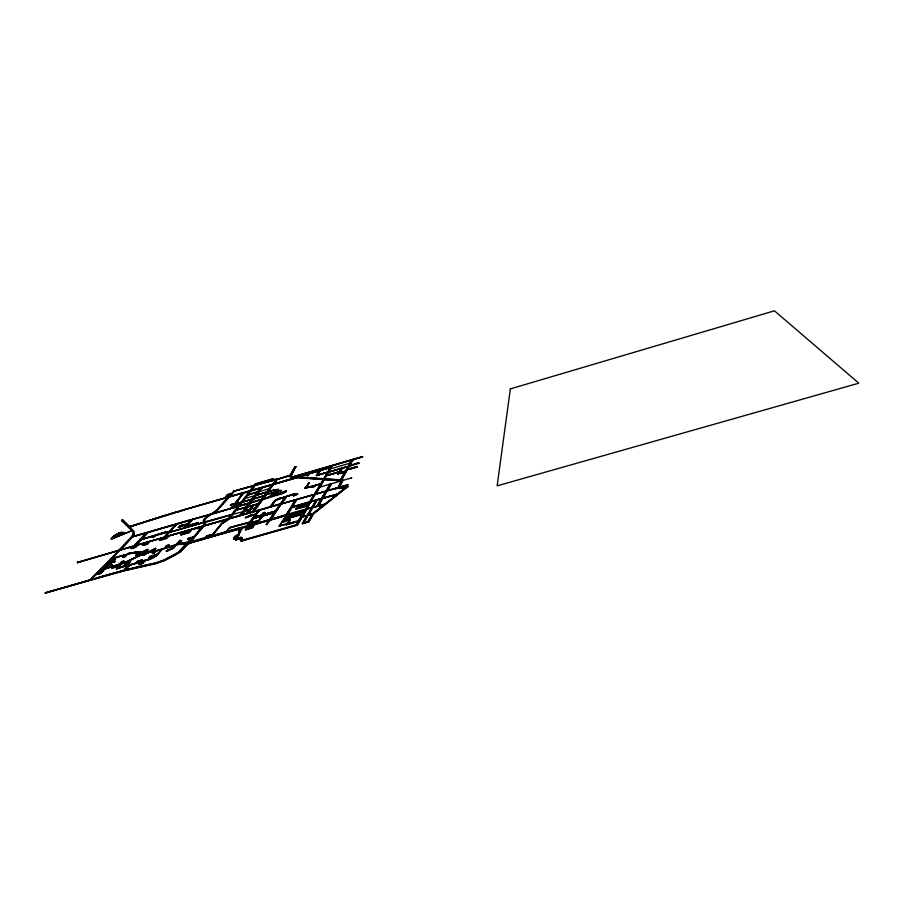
<?xml version="1.0" encoding="UTF-8"?>
<svg xmlns="http://www.w3.org/2000/svg" width="904" height="904" viewBox="0 0 904 904"><rect width="100%" height="100%" fill="white"/><g stroke="black" fill="none" stroke-linecap="round" stroke-linejoin="round"><path stroke-width="1.36" d="M111.791 538.773L112.186 537.688L111.791 538.773L132.108 530.648L111.203 539.033L125.961 532.953L121.464 532.264L116.39 534.49L111.531 538.253L114.175 535.699L119.147 532.942L112.288 537.948M242.283 540.208L243.402 540.253L242.283 540.208L242.238 538.083L241.029 537.654L242.238 538.083M266.262 497.991L270.612 496.511L270.454 495.494L273.042 493.787L270.499 496.239L266.262 497.991L239.063 505.822L250.77 502.488M205.558 521.97L205.151 524.704L205.558 521.97L231.356 514.76L205.784 521.698L204.677 521.28L205.784 521.698M190.846 530.727C182.947 533.292 195.083 527.608 189.207 532.637L181.06 534.987L182.631 532.795L186.687 531.62L187.716 530.422L165.488 536.75L314.366 494.533L331.553 465.763L323.587 479.109M272.488 494.974L275.358 495.008L286.421 490.782L278.262 494.364L272.499 495.663L273.234 494.296L281.336 490.409L272.59 495.245M190.642 540.592C184.755 545.598 192.337 538.162 190.156 541.88C183.06 543.587 185.749 544.14 183.93 543.451M190.654 541.281L188.201 542.253L190.224 540.705M183.896 544.536C185.456 544.197 177.387 542.875 175.512 545.101C174.969 548.581 164.765 549.779 167.082 551.338L174.178 547.564L176.088 544.942M290.941 476.193L295.857 466.577L291.133 475.538L291.721 476.611L343.362 480.306L341.463 479.911L353.035 459.481L349.599 465.989M289.856 476.306L294.828 467.153L295.947 466.826M121.633 520.399L132.594 531.19L121.735 520.647L122.413 519.653L129.588 526.659L176.45 511.867L296.094 477.391L341.52 480.838L292.806 477.391L290.06 476.702L289.913 475.583L276.793 479.628L253.719 511.607L267.46 493.414L266.477 494.002M289.167 510.647L295.45 499.912L286.161 514.783L270.759 519.212L281.268 503.901L270.872 519.506L286.263 515.077L289.054 510.364M240.52 540.4L241.018 538.434L235.808 539.857L241.018 538.434M132.492 535.394C135.419 530.083 129.295 540.535 132.594 535.665M240.554 531.19C233.277 543.666 245.47 523.077 241.956 528.67M204.214 524.975L203.389 525.958L204.643 523.958L204.214 522.275L169.353 532.286L204.214 522.275M234.057 538.66C242.408 539.53 227.819 540.434 236.588 535.258L237.503 535.326L239.628 531.213L238.735 531.462L239.628 531.213M239.729 531.507L238.825 533.089M191.207 540.569L203.875 525.834L191.049 541.462L190.156 541.88L189.863 541.191M134.188 534.185L132.967 536.716L134.188 534.185L133.995 531.292L122.413 519.653M188.19 531.495L189.207 530.309L347.848 484.849L281.811 503.697L286.647 496.658L294.105 493.878L275.517 499.912L269.98 507.031L274.07 501.268L279.833 497.98M351.656 477.9L319.767 487.154M356.967 466.826L347.272 469.651L357.057 467.097M357.272 466.713C337.87 474.159 351.373 463.119 358.809 462.995L328.559 472.125M362.538 456.995L294.116 476.724L340.537 479.854L345.305 471.492L340.537 479.854M347.746 484.555L347.611 485.278M351.566 477.617L351.486 478.227M358.809 462.995L358.741 463.571M285.98 515.868L279.223 526.072L285.777 524.523L287.212 523.461L279.223 526.072M285.302 516.896L279.325 526.377M277.076 479.244L290.116 475.301L294.738 466.905L295.857 466.577M341.463 479.911L347.272 469.651M339.621 472.69L345.622 470.939L348.232 466.34L345.712 471.21C330.841 480.499 349.034 458.656 339.712 472.961M339 472.046L326.016 475.832L339.09 472.317C333.813 480.555 346.345 460.238 339.147 471.775L326.186 475.56L339.147 471.775M313.631 513.427L308.965 521.834L302.399 523.71L308.863 521.529L313.631 513.427L347.893 486.488L313.733 513.732L302.128 516.885L307.179 515.766M322.762 498.081L338.096 493.979L322.864 498.375L326.966 490.94L318.445 505.901L322.604 498.364L337.554 494.047L345.78 487.403L324.864 504.364L312.569 507.573L308.219 515.314M286.116 517.156L291.913 507.539L321.417 498.703L317.157 499.935L303.518 523.156L307.733 521.608L312.343 514.286M312.897 507.494L317.134 505.946L321.417 498.703M323.519 504.748L306.546 509.325L310.626 501.584L321.587 498.432L325.813 491.267L317.134 505.946M308.863 521.529L307.835 521.913L312.456 514.093L323.835 505.178M303.405 522.851L307.993 515.201L312.242 513.992M312.795 507.2L317.157 499.935M302.298 523.405L307.077 515.472M302.354 516.986L307.19 515.269L311.778 508.138M311.891 507.46L306.445 509.031L311.891 507.46L316.276 500.194L302.399 523.71M302.252 516.692L306.818 509.234L297.371 525.156L240.972 541.123L297.258 524.851L302.128 516.885M204.338 519.224L203.423 520.715L205.321 517.969L210.677 514.184L204.236 518.952M297.258 524.851L296.06 525.19L302.546 514.161L298.489 520.749L287.156 523.845L298.478 521.258L286.308 524.874L287.099 523.156M310.626 501.584L315.055 494.386L310.727 501.878M324.242 479.154L332.356 465.537L315.428 494.228L324.242 479.877M306.445 509.031L310.919 501.743L316.276 500.194M306.671 506.319L308.388 504.432L306.569 506.025L295.89 509.099L306.569 506.025M321.587 498.432L291.902 506.997L309.552 501.901L313.993 494.691L347.848 484.849M298.297 507.426L308.659 504.443L313.993 494.691M243.289 539.948L295.947 524.885L298.365 520.953M302.783 513.777L284.082 519.472L282.828 521.857L284.613 518.998L302.783 513.777L303.959 512.342M304.083 511.664L305.315 509.664L304.196 511.958L286.003 516.862M308.49 504.726L305.416 509.958L287.427 515.144L287.077 514.489L305.36 509.336L309.959 502.33M286.195 524.569L295.325 522.162M295.45 521.958L297.552 521.359M314.445 486.725L314.716 485.866L312.095 487.109L314.343 486.454M313.993 486.069L320.705 483.821M313.326 486.578L313.462 485.923L312.196 487.38M312.095 487.109L312.569 486.793M287.269 524.15C299.337 511.901 267.957 528.083 290.048 519.789M311.044 486.42L304.897 488.216L321.056 483.685L305.936 488.081L309.168 482.691L304.897 488.216M295.992 509.393L296.907 507.517L308.659 504.443M286.308 524.874L287.212 523.461M287.156 523.845L289.947 519.484M319.361 471.041L316.423 475.617L320.389 469.04L319.496 470.826M317.281 474.894L320.072 470.532L317.372 475.165L327.915 472.08L317.372 475.165M284.715 519.291L287.664 514.319M304.987 488.488L309.258 482.962M305.834 487.798L309.168 482.691M291.902 506.997L296.772 499.539L287.077 514.489M284.613 518.998L285.754 517.246L303.857 512.048M285.879 515.574L270.104 520.275L266.375 524.659L270.002 519.981L284.76 515.89M293.45 495.607L297.665 494.138L293.551 495.889L295.529 494.138M295.484 493.979C294.738 495.946 296.297 492.872 294.105 493.878M308.027 475.312L309.066 473.752L308.117 475.572L307.224 475.549L308.117 475.572M293.551 495.889L294.444 494.759M307.315 475.809L309.53 472.498M111.418 537.993L111.203 539.033M281.709 503.415L286.545 496.375L292.41 494.804M271.347 519.258L284.783 515.393M266.375 524.659L269.177 520.139L266.262 524.365M269.55 520.037L247.21 527.043L247.967 526.083L269.674 519.845L280.138 504.229L269.573 519.551L257.086 523.371L262.872 515.868L256.985 523.088M285.302 496.974L280.398 504.104L285.201 496.703L275.675 500.533L271.11 506.715L275.098 500.669L276.714 499.562L294.896 494.081M286.331 490.499L285.461 491.821L281.901 493.426L271.042 496.296L262.341 499.709L281.991 493.708L285.562 492.092L286.421 490.782M256.205 521.958L259.651 519.743L262.296 516.037L257.753 521.834C254.386 523.574 258.533 519.099 256.318 522.252M264.849 512.252C262.397 516.444 266.974 511.314 263.12 512.749L262.024 514.715L263.233 513.043L264.962 512.534M263.2 515.551L263.923 514.534L263.301 515.834L274.703 512.545L253.346 518.387L262.329 515.8L263.053 514.783L262.329 515.8M264.533 513.675L264.228 514.534L264.635 513.958M256.431 523.235L257.504 521.744L256.533 523.529L247.843 525.405L259.448 510.048L248.385 525.97M263.256 514.5L261.923 514.433M252.781 527.247C251.029 527.484 253.821 526.444 252.284 527.947L245.425 529.913L252.182 527.653L253.877 525.721L247.131 528.365L250.408 527.427L250.724 526.546M252.08 527.122L253.764 525.427M254.329 523.721L250.679 524.444L257.504 521.744M257.606 522.026L255.403 523.088M277.358 491.03L278.534 489.324L277.268 490.759M253.877 525.721L251.323 526.365M272.522 493.595L276.918 491.629M267.075 493.177L268.872 491.527L268.081 492.59C262.578 495.595 282.85 476.476 274.906 479.357L233.594 491.245L228.497 496.94M272.612 493.866L274.206 492.657M131.374 536.897L118.91 550.016M247.131 528.365L247.459 527.484L247.029 528.072M241.142 537.948L241.289 537.292C224.587 540.615 239.063 538.795 241.289 537.292M250.679 524.444L252.295 522.207L256.996 520.862M289.969 476.442L296.196 477.662L272.273 484.849L252.453 511.969L276.296 479.482M245.312 529.62L246.792 526.535L246.769 527.631M273.923 490.669C274.409 490.849 273.132 489.674 278.534 489.324M246.894 526.829L204.191 538.829L246.555 526.331L248.702 523.405M191.049 541.507L246.453 526.038L259.448 510.048M231.537 526.851L228.78 528.49L225.887 532.23L229.785 527.563L249.73 522.083L255.843 514.06L245.391 517.596L255.956 514.342M251.866 515.303C251.707 513.822 253.143 516.229 256.16 514.06L259.55 510.331M235.808 539.857L236.475 538.953M235.921 540.151L236.735 538.603M234.995 538.388L236.486 537.959L238.984 534.569L236.588 538.264L235.108 538.694M234.17 538.953L236.69 535.552L239.097 534.863M238.735 531.462L240.441 529.168L238.837 531.755M241.391 527.879L239.673 529.71L240.34 528.817M241.21 528.569L211.457 536.795M258.476 503.325L258.228 504.07L235.628 510.24L258.578 503.607M245.391 517.596L252.239 514.376M243.741 492.793L237.447 500.974L243.741 492.793L183.67 509.946L272.85 484.476L276.387 479.741L290.116 475.301M222.09 533.089L241.73 527.394M245.492 517.879L252.34 514.658M263.923 495.867L253.448 498.918L265.38 495.516M266.623 492.171L256.25 495.2L274.737 489.957M232.723 514.399L244.498 511.235L262.047 487.516L241.617 515.065L244.498 511.235L249.515 509.472M255.482 484.793L251.052 490.782L255.482 484.793L272.364 479.854L273.381 478.883L272.454 480.103L256.883 484.668M265.663 492.499L245.063 498.488M247.549 507.178L247.809 506.432M253.448 498.918L264.137 495.584M256.25 495.2L266.861 491.844M239.989 524.58L229.571 527.879L226.644 531.665M251.979 499.584L241.831 502.24L253.674 498.624M269.211 488.646L247.696 495.098L229.526 518.512M275.663 491.991L266.895 494.544L267.46 493.414M266.895 494.544L267.561 493.686M243.831 493.053L297.269 477.538L250.747 490.77L229.503 518.851L223.062 523.009L229.401 518.568M249.527 491.414L228.124 518.907L221.819 523.054L211.005 536.479L184.405 544.773M234.396 505.867L233.526 506.613L235.503 504.5L239.289 503.392L238.306 505.02L239.289 503.392M241.831 502.24L252.148 498.963M241.933 502.511L242.114 501.889M240.679 502.782L235.356 504.33L233.526 506.613M276.341 479.64L254.069 485.708L249.741 491.154L253.967 485.448L276.251 479.38M273.381 478.883L255.267 484.194L254.25 485.471L233.594 491.245M211.638 535.304L205.683 537.021L211.988 535.292L221.921 523.337L227.898 519.574L228.023 518.625M247.696 495.098L257.685 491.64M212.553 536.592L212.881 535.869M273.279 478.634L255.177 483.934L254.25 485.471L255.436 484.849M212.44 536.309L241.04 527.699M191.106 542.355L209.366 537.01L191.106 542.355L209.479 537.304L191.219 542.649L204.304 539.123M238.792 505.212L231.243 507.506L237.639 505.551M209.999 535.541C211.446 534.298 208.858 536.49 211.988 535.292M233.424 506.342C246.95 492.194 226.497 509.427 240.78 502.262M231.345 507.777C241.65 499.46 222.621 508.545 234.057 504.025M234.565 503.777L230.961 504.534L234.565 503.777L242.939 493.019M205.683 537.021L206.575 535.925L210.643 534.75M205.784 537.304L206.677 536.208L210.745 535.044M230.644 505.313L230.961 504.534M211.005 536.479L211.739 535.597M212.067 535.857L222.949 522.727M205.05 524.433L204.225 525.416M228.554 496.522C233.492 493.686 218.949 500.025 228.463 496.262M230.814 493.471C220.712 497.064 235.56 492.307 230.328 494.036L229.051 495.946L231.356 493.742M45.2 592.888L123.678 570.65L155.895 563.316L164.652 560.254L173.489 555.87L180.314 551.711L187.331 544.513L180.427 552.005L164.765 560.548L156.008 563.61L123.791 570.944L45.2 592.888L124.616 569.882L155.601 562.876L164.019 559.971L178.325 552.265L185.376 544.762L178.438 552.559L164.132 560.277L155.714 563.181L138.628 566.74L105.146 575.543L45.313 593.182M200.824 528.829L195.32 528.264L200.824 528.829L190.043 541.598L188.518 541.959M188.834 540.773L191.377 539.36L188.834 540.773L190.586 539.733L190.834 540.389M225.435 497.437L227.017 495.573M193.094 536.795L192.62 537.767L193.863 536.886M225.333 497.177L227.706 494.375M189.829 519.879L132.504 536.818L120.345 549.903L132.865 536.445L237.808 506.477L189.512 520.229L210.779 514.455M187.659 539.281L193.942 536.795L188.314 538.106C184.653 541.27 195.885 536.693 192.518 537.484M211.762 513.879C208.971 515.868 203.276 518.783 204.779 521.563M198.055 522.546L195.513 524.862L198.055 522.546L189.546 525.009C186.45 527.439 191.716 525.461 188.495 526.207M179.817 542.705L181.625 540.603L179.919 542.988L177.433 543.383L179.919 542.988M180.958 534.705L189.094 532.354L190.733 530.445M195.038 524.309C196.157 524.625 188.495 526.761 189.648 525.868M201.23 528.365L196.643 527.891L201.23 528.365L202.914 526.41L190.733 540.106M187.829 530.704L186.687 531.62M179.636 540.343L180.314 540.468L175.772 544.807L154.132 551.361C142.583 552.762 107.406 554.468 145.081 552.446L126.65 561.655L100.378 570.322L113.588 566.209L112.051 568.198L119.543 566.051L121.226 564.277M173.285 547.575L180.212 540.185M188.077 531.213L189.207 530.309M176.348 544.637L178.043 543.406M179.636 541.564L179.173 541.383M195.14 524.58L190.032 526.139M181.06 534.987L182.732 533.077L185.433 532.286M188.597 526.478L189.648 525.28L198.157 522.817M127.667 562.548L126.503 561.926L127.554 562.265L125.554 565.056L129.509 564.853L149.725 558.887L155.251 556.118L161.918 549.395M126.876 565.667L124.492 565.429L129.215 565.169L151.601 558.401L156.674 555.372L162.392 548.943L156.302 556.141L150.166 559.282L141.566 561.621L138.843 564.616L142.956 563.429L144.64 560.74L144.9 561.282M182.156 525.348L187.716 524.105L190.563 520.094L192.462 519.54L185.343 527.789L188.653 524.309M168.845 544.829L166.2 547.711L168.958 545.112L166.844 545.406C164.528 546.717 165.477 548.558 164.697 547.824M184.811 527.303L184.427 527.744M184.145 527.8L188.032 523.732L187.467 523.597M188.1 524.173L192.462 519.54M182.789 525.021L179.704 525.619L178.404 527.439L186.167 524.795M186.45 524.467L188.032 523.732M166.087 547.428L165.839 547.711M184.043 527.529L186.529 524.376M186.744 524.862L190.665 520.365L192.563 519.811M164.799 548.118L166.957 545.688L168.958 545.112M222.373 504.568L229.153 496.951L217.751 510.014L212.926 513.574L217.751 510.014M148.866 557.621L154.392 556.039L155.33 554.988L154.505 556.322L148.866 557.621L150.007 556.367L157.285 554.265L150.12 556.649L148.979 557.915M182.258 525.619L182.687 524.749M205.988 517.969L216.723 510.025L228.271 497.211L216.824 510.285L211.852 513.879M234.26 491.222L229.48 496.94L234.26 491.222L254.069 485.708M178.404 527.439L179.806 525.891L186.427 524.105M154.302 553.146L155.522 550.954L154.188 552.864L152.46 553.361L154.188 552.864M159.443 540.219L166.404 538.208L168.155 536.66L166.517 538.479L159.556 540.502L161.127 538.388L164.483 537.349M152.573 553.643L154.923 551.44M138.73 564.322L142.843 563.135L144.787 560.988M152.46 553.361L154.561 551.847M165.579 536.445L164.562 537.044L177.003 523.868L165.025 537.258L168.054 536.377M138.843 564.616L141.205 562.017M164.46 536.773L175.918 524.184L165.443 536.072M139.883 561.633L139.702 562.243L141.984 559.858L140.527 561.452M152.403 537.496C154.392 534.965 150.426 538.999 154.313 536.942L155.172 535.789L166.607 532.479L167.014 531.642L141.284 539.53M159.556 540.502L161.127 538.388M139.306 561.802L137.34 562.921L137.521 562.311M153.205 536.648L153.804 535.891L140.809 539.654L167.014 531.642M136.154 562.706C138.109 562.763 134.493 563.147 137.634 561.101L141.984 559.858M136.267 563L137.747 561.395L142.097 560.141M128.3 565.723L127.871 566.186L129.023 565.215L129.34 565.757L127.317 567.927L125.272 568.514L129.227 565.475M125.159 568.232L127.746 565.893M167.116 531.925L155.929 535.021M125.272 568.514L127.181 566.062M128.266 563.734L130.458 561.395L128.379 564.017L126.244 564.311L128.379 564.017M147.375 543.948L149.375 541.812L147.488 544.231L142.945 545.236L147.488 544.231M152.301 537.225L155.172 535.789M126.515 565.237L125.566 564.785L128.21 562.627M127.453 562.378L130.458 561.395M146.516 542.637L146.979 542.151L144.956 543.089L143.047 545.507M127.554 562.265L130.571 561.678M149.488 542.095L147.725 542.603L148.087 541.824L165.59 537.021M125.43 565.949L116.413 568.706L125.577 565.994M123.215 566.209L125.091 565.859L123.328 566.492M100.378 570.322L125.249 562.446L126.334 562.796L124.469 564.785L124.605 565.723M116.413 568.706L123.317 566.096M119.893 565.011L120.187 564.311L115.17 566.379M121.023 563.825L120.594 564.277L123.724 560.977L120.91 563.542M116.526 569L123.43 566.379M113.994 566.718L128.786 561.192L119.735 564.525L119.418 563.972L121.724 561.553L123.724 560.977M131.148 548.344L135.566 547.056L137.148 545.394L135.668 547.338L131.249 548.615L133.6 546.05L77.461 562.729L77.88 561.96L77.461 562.729M120.3 563.452L123.837 561.26M147.917 532.625L135.589 545.474L147.917 532.625L189.614 520.501M188.088 541.971L178.359 544.061L154.516 551.338L148.109 552.254L135.25 551.982L111.305 558.74L125.577 554.627L122.673 557.248L124.752 556.966C127.407 555.474 125.769 554.254 126.797 554.819M122.786 557.531L125.249 554.954M131.249 548.615L133.103 546.57M134.029 545.926L146.301 532.806L134.029 545.926L77.993 562.231M126.097 554.717L128.458 554.107M134.3 546.524L134.696 545.733L147.092 542.423M122.673 557.248L124.639 556.683L126.696 554.547M112.051 568.198L114.39 566.288M104.389 567.271L102.841 567.396L112.017 564.898L103.677 567.588M115.09 561.226L106.152 564.017L115.203 561.508L107.045 564.458M110.118 561.214L114.887 559.836C118.808 556.31 98.886 565.011 115.689 559.011M100.841 573.136L103.598 570.311L100.954 573.418L95.835 574.571L100.954 573.418M110.333 560.604L109.271 561.226L115.576 558.74M99.237 572.639L97.813 574.085L99.948 571.916M111.407 559.022L111.599 558.435M103.79 567.87L104.514 566.74L111.904 564.616M115.203 561.508L107.463 563.633M147.702 560.186L157.149 554.92M121.735 520.647L122.515 519.902M308.106 515.009L312.355 513.788L337.655 494.341L322.604 498.364M125.837 532.795L121.565 532.524L114.175 535.699M166.234 551.259L174.178 547.564M184.698 543.666L185.783 543.021M111.305 558.74L135.363 552.265L148.222 552.536L148.855 551.813L144.052 555.395C139.193 554.446 152.991 551.485 154.245 551.643L178.789 544.479L184.009 544.118M155.68 548.366L148.629 552.208L149.872 552.016L155.68 548.366L148.403 551.847L148.968 552.095M148.516 552.129L155.793 548.649M142.696 555.508L146.595 553.09M147.16 553.045L148.211 552.457M142.583 555.214L147.736 552.796L145.646 552.739L128.786 561.192M243.402 540.253L241.843 540.705M141.182 553.35L137.046 555.452L135.882 555.124L141.826 552.615M135.984 555.406L142.097 552.344L140.809 553.338M148.12 549.485C133.51 555.881 151.499 549.259 147.103 549.44L142.301 552.039L143.171 551.937M135.882 555.124L141.08 553.067M111.689 538.275L124.763 533.202L119.26 533.383M142.787 551.915L148.233 549.768M166.121 550.965L172.461 548.525M238.283 525.393L249.414 522.433L229.571 527.879M185.489 545.044L191.343 542.547M289.913 475.583L287.879 476.668L288.06 476.035M176.45 511.867L129.701 526.851L164.539 515.427M131.193 528.162L129.588 526.659L183.772 510.206M214.259 535.778L231.356 530.885M228.949 495.686L229.944 495.674L229.051 495.946M290.839 475.933L293.438 476.736L362.572 456.509M362.662 456.78L293.438 476.736M249.436 491.154L248.611 491.686M238.204 504.748L239.119 504.782M247.594 494.827L257.787 491.9M316.321 475.346L327.79 472.295L316.423 475.617M358.911 463.266L328.276 472.171L348.322 466.611M237.356 500.703L238.147 500.477M274.635 489.685L267.742 491.855L268.963 491.787M237.447 500.974L238.249 500.737M347.498 469.266L357.17 466.441M274.014 490.94L278.624 489.595M266.804 494.273L276.816 491.358M338.096 473.594L345.305 471.492M338.186 473.865L345.396 471.764M240.882 502.522L235.356 504.33M239.39 503.664L235.503 504.5M146.403 533.066L132.504 536.818M262.499 499.087L250.464 502.895L261.041 499.822M248.973 503.573L238.735 506.24L250.566 503.166M310.987 486.951L313.552 486.205M314.095 486.352L314.807 486.137M77.349 562.457L280.296 503.822M135.589 545.474L253.922 511.246M247.447 506.895L259.776 503.257M178.303 527.168L181.399 526.569M295.077 494.578L297.563 493.855M295.179 494.85L297.665 494.138M149.375 541.812L147.725 542.603M134.199 546.253L137.148 545.394M135.295 546.242L137.261 545.677M162.155 538.4L163.918 537.575M165.138 537.53L168.155 536.66M251.753 515.02L256.16 514.06M262.081 515.156L254.306 517.088L275.596 511.257L263.358 514.783L263.166 514.071M203.841 522.139L203.389 521.405L204.067 522.41L169.715 532.275M309.857 502.048L291.913 507.539M181.625 540.603L179.726 541.462M187.557 538.987L193.173 537.688M107.169 563.938L105.858 564.322L107.282 564.22M257.109 521.145L252.295 522.207M188.947 541.055L191.196 539.564M155.669 551.214L155.782 551.496M112.017 564.898L104.514 566.74M318.344 505.607L325.496 503.867M287.189 514.783L287.766 514.613M287.325 514.839L305.36 509.336M241.843 528.377L242.543 527.879M119.418 563.972L120.051 563.791M239.56 529.416L240.441 529.168M239.673 529.71L240.543 529.462M118.458 564.898L100.581 569.723M128.097 562.344L127.362 562.876M302.659 512.715L285.754 517.246M155.443 555.271L157.206 554.762M103.598 570.311L98.705 572.04M111.938 567.915L119.543 566.051M103.711 570.593L98.389 572.356M302.659 514.466L284.082 519.472M97.7 573.803L96.276 574.526M140.448 562.265L128.628 565.644L129.34 565.757M238.193 534.795L238.984 534.569M211.864 514.15L237.436 506.545M176.461 544.931L176.924 544.479M205.66 522.252L231.051 514.749M256.826 484.747L277.099 479.357M248.103 525.891L269.437 519.743M269.279 520.433L247.967 526.083M241.142 527.992L238.43 528.411M276.974 491.177L281.336 490.409M281.438 490.68L277.743 491.087M241.843 527.687L236.882 528.693M148.222 552.536L154.516 551.338M186.913 542.457L178.359 544.061M128.165 565.757L129.215 565.169M124.662 532.942L120.808 532.931M212.994 536.162L212.169 536.14M347.893 486.488L338.763 487.527L347.995 486.781M345.78 487.403L334.966 488.623L345.87 487.697M246.792 526.535L246.227 526.817M191.151 541.79L190.947 541.18L191.151 541.79L193.388 541.327M203.965 522.139L203.321 520.444M240.407 540.095L240.972 541.123M247.21 527.043L247.572 527.778M91.327 579.181L119.757 550.095L90.287 579.803L118.774 550.683M127.735 565.215L129.509 564.853M126.334 562.796L125.249 562.446L127.159 561.994M123.43 533.405L122.978 533.722M128.221 560.887L145.646 552.739M142.561 561.666L142.199 562.062M157.093 554.48L157.262 555.203M172.009 548.231L172.189 548.83M182.585 549.722L180.653 550.344M191.964 541.552L191.275 542.151M181.659 525.891L187.331 524.15M176.303 512.398L183.919 509.686M182.789 543.293L182.857 543.959M209.31 536.84L209.581 537.643M212.655 535.902L229.842 530.885M236.046 510.116L246.295 507.121M250.634 509.268L255.177 507.822M244.69 510.975L249.809 509.494L244.498 511.235M250.747 490.77L247.843 494.511M285.02 515.495L284.624 516.082M275.517 499.912L275.675 500.533M289.755 476.046L290.06 476.702M294.772 493.787L294.998 494.364M300.444 475.165C297.156 478.6 303.111 472.848 299.823 476.284M314.366 494.533L323.474 479.764M330.593 468.814L350.051 463.153M132.492 530.93L133.34 533.744M190.292 542.818A2.904 0.621 -20.8 0 1 188.247 543.993A2.904 0.621 -20.8 0 1 185.659 544.705M185.037 544.615A2.904 0.621 -20.8 0 1 187.184 543.067A2.904 0.621 -20.8 0 1 190.394 542.434M510.353 388.912L497.143 485.843L858.8 383.194L774.445 310.818L510.353 388.912M342.752 480.453L339.124 487.369L342.752 480.453M341.61 480.781L337.96 487.708L341.61 480.781M351.961 459.797L348.503 466.306L351.961 459.797M331.259 484.092L327.327 490.782L331.259 484.092M330.028 484.148L326.163 491.121L330.028 484.148M321.191 468.803L320.31 470.588L321.191 468.803M310.23 472.012L309.304 473.798L310.23 472.012M260.465 487.968L239.933 515.54L260.465 487.968M252.691 505.675L246.69 513.619L252.691 505.675M253.425 505.166L247.538 513.37L253.425 505.166M143.77 560.988L143.521 561.678L143.77 560.988M330.627 467.278L297.495 476.962L330.627 467.278M330.491 467.492L297.97 476.996L330.491 467.492M275.302 511.246L254.092 517.37L275.302 511.246M274.409 512.534L253.143 518.67L274.409 512.534M103.96 567.305L102.649 568.006L103.96 567.305M185.557 544.411A2.904 0.621 -20.8 0 0 190.19 542.524A2.904 0.621 -20.8 0 0 187.071 542.784A2.904 0.621 -20.8 0 0 185.557 544.411"/></g></svg>
